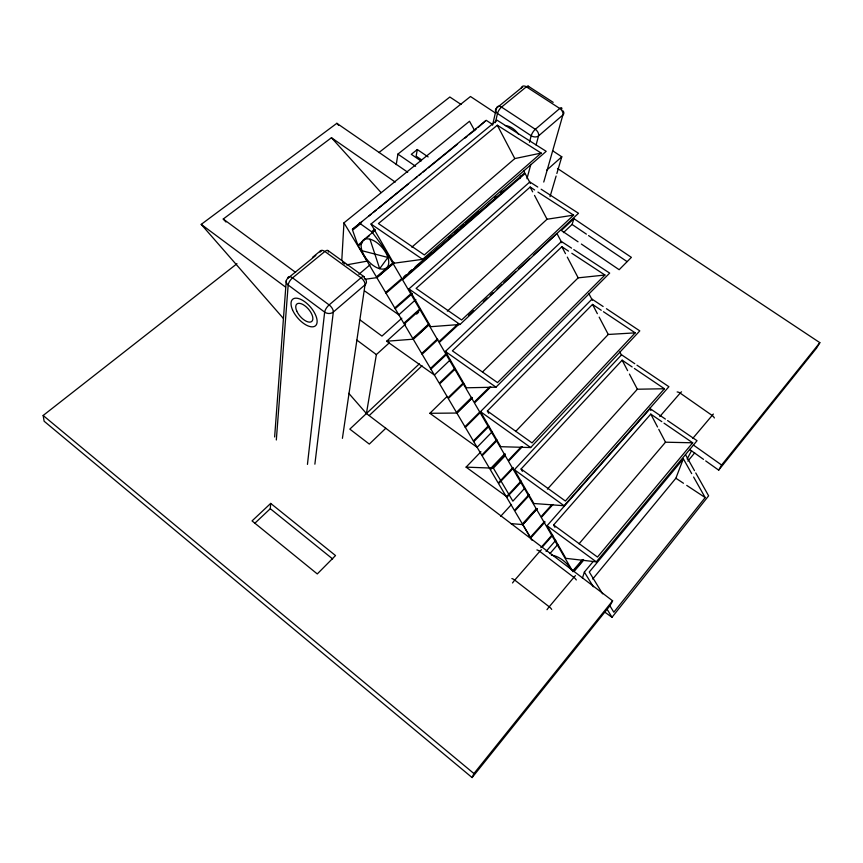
<?xml version="1.0" encoding="UTF-8"?>
<svg xmlns="http://www.w3.org/2000/svg" width="863" height="863" viewBox="0 0 863 863"><rect width="100%" height="100%" fill="white"/><g stroke="black" fill="none" stroke-linecap="round" stroke-linejoin="round"><path stroke-width="1.29" d="M341.78 260.432L343.959 222.859L469.504 121.252L474.704 130.637M274.639 436.98L286.257 280.702M254.682 523.399L270.292 508.706L270.691 503.409L335.524 555.556L317.282 573.938L252.05 520.918L270.691 503.409M276.322 439.979L288.166 285.027A6.106 4.725 5 0 1 287.767 278.328L315.826 255.448M307.444 464.391L324.65 312.115A6.117 2.211 -53.2 0 1 329.137 304.919L361.014 277.778A5.987 2.125 -53.8 0 1 364.369 278.199M314.876 464.175L333.312 312.061A6.127 3.021 49.1 0 0 329.137 304.919L292.579 277.875A6.084 2.956 50 0 0 287.767 278.328M342.406 438.339L365.027 284.833A6.009 4.66 8.4 0 0 364.758 278.512M396.225 164.639L397.897 154.11L470.486 96.516L494.974 112.686M236.969 263.711L43.15 415.481L44.132 421.23L472.104 777.574L610.098 605.535L612.601 600.81L366.419 413.528L376.365 354.596L389.321 342.827M428.145 156.926L417.304 149.526L416.149 156.138L421.543 159.838M492.557 125.146L496.473 108.177L521.284 87.95A5.21 3.538 14.2 0 1 522.687 87.228M495.34 122.697L497.487 113.506A5.351 1.812 -57.3 0 1 501.543 107.098L526.365 86.807A5.286 1.748 -57.6 0 1 528.588 86.915M519.85 178.609L520.54 176.009M529.461 142.255L531.187 135.761A5.405 1.683 -57 0 1 535.308 129.31L559.763 108.468A5.329 1.618 -57.3 0 1 561.835 109.062M526.959 178.706L530.821 164.434M536.085 144.984L538.544 135.901L562.892 114.995A5.254 3.603 15.4 0 0 563.021 110.896M543.755 182.039L562.892 114.995A5.275 3.56 50.7 0 0 559.763 108.468L526.365 86.807A5.243 3.495 52.2 0 0 521.284 87.95M550.055 196.613L556.106 176.063M556.862 173.495L561.781 156.807L552.87 150.917M563.41 232.632L572.083 224.456L573.938 218.663L631.392 257.368L619.159 269.709L581.371 244.056M582.406 578.188L584.37 572.083L592.967 561.759M592.687 579.062L675.88 478.231L683.334 458.771L691.684 473.614M472.104 777.574L473.927 773.55L612.601 600.81M687.131 459.03L691.533 450.723M705.707 460.918L718.685 470.141L721.619 465.028L819.85 342.665L557.498 168.468M819.85 342.665L816.635 348.016L718.685 470.141M693.615 477.034L705.179 497.573L613.83 612.223L609.623 605.33M604.499 611.932L612.007 617.282L708.62 495.837L695.751 472.935M687.843 461.133L694.683 452.87M664.014 423.172L692.687 442.795L597.476 557.067L553.604 524.963L650.788 414.111L661.813 421.662M665.405 419.084L650.13 408.641L547.066 525.729L565.88 558.339L596.311 561.845L697.045 440.702L667.584 420.572M683.334 458.771L589.289 571.996L602.611 593.83M692.838 438.318L713.345 414.046M579.051 543.787L665.502 442.201L692.687 442.795M574.175 571.306L583.733 560.098M582.169 559.914L572.611 571.112L565.168 558.361M572.978 571.748L583.41 559.537M546.074 551.457L555.761 540.292M549.893 553.636L557.768 544.521M659.807 416.538L680.173 393.107A4.8 0.615 -54.6 0 1 681.554 391.856M634.381 368.458L664.424 388.749L565.362 501.015L521.079 468.997L622.137 360.184L632.148 366.948M634.769 363.701L621.554 354.79L514.38 469.709L533.884 503.507L564.089 505.729L668.901 386.71L636.97 365.178M540.853 547.66L551.479 535.643M542.104 547.293L552.73 535.265M510.961 523.614L522.784 524.596L537.077 508.652M544.639 521.414L530.335 537.369L522.784 524.596L537.218 508.706M545.017 522.039L530.713 538.005L532.072 540.303M547.39 489.148L637.358 389.224L664.424 388.749M551.662 504.909L540.918 516.818L533.205 503.614M553.032 504.456L541.295 517.476L548.944 530.572M535.945 509.062L522.406 523.96L514.79 511.079L529.364 495.243M524.607 488.329L512.87 501.155L493.399 468.156L466.085 467.131L480.939 451.737M500.626 516.354L511.5 504.456M528.987 494.607L514.413 510.432L506.732 497.433L521.446 481.673M521.069 481.025L506.344 496.786L498.598 483.679L513.323 468.124M603.453 311.716L635.19 332.859L532.05 442.902L487.368 410.993L592.514 304.423L601.263 310.259M603.129 306.505L592.007 299.116L480.508 411.651L500.734 446.7L530.669 447.552L639.796 330.885L606.462 308.717M493.399 468.156L505.405 455.47M512.946 467.466L498.21 483.021L490.4 469.796L505.265 454.316M515.535 431.565L608.264 334.466L635.19 332.859M521.112 446.937L508.08 460.583L500.098 446.894M522.428 446.635L508.48 461.263L516.408 474.833M504.877 453.658L490.011 469.138L482.126 455.793L497.131 440.389M492.061 431.899L477.11 447.304L429.85 413.301L447.131 396.419M496.743 439.72L481.727 455.125L456.861 413.043L429.85 413.301M473.377 440.993L488.534 425.675M473.776 441.673L488.922 426.344M571.554 248.134L561.457 241.521L445.373 351.435L466.365 387.8L495.998 387.174L609.677 273.107L573.787 249.601M571.813 253.28L604.941 275.027L497.498 382.6L452.395 350.842L561.867 246.753L568.49 251.101M464.952 426.743L480.119 411.619M465.351 427.422L480.518 412.298M472.158 397.832L456.861 413.043L472.169 398.005M489.407 387.142L474.057 402.287L465.772 388.091M490.767 386.894L474.467 402.989L482.676 417.056M482.525 371.964L578.167 277.843L604.941 275.027M471.77 397.314L456.451 412.363L448.285 398.544L463.744 383.571M463.345 382.892L447.875 397.843L439.634 383.906L455.243 369.019M385.793 428.275L369.31 444.089L349.817 429.116L419.332 363.841M449.957 360.162L434.391 375.017L386.656 341.241L405.632 324.057M454.833 368.328L439.224 383.204L413.215 339.191L386.656 341.241M369.386 415.373L422.05 365.772M537.757 187.034L529.828 181.931L408.911 288.932L430.713 326.699L459.99 324.477L578.501 213.29L541.144 189.224M573.938 218.663L561.36 230.475L578.037 241.791M430.486 368.425L446.128 353.765M430.907 369.137L446.538 354.466M537.951 192.093L573.615 215.135L461.619 319.99L416.117 288.404L530.152 187.055L534.607 189.936M422.104 354.229L437.875 339.644M458.393 323.636L438.76 341.824L430.162 327.099M458.803 324.369L439.191 342.557L447.703 357.153M468.62 315.275L473.517 310.723M483.334 301.629L487.261 297.994M490.195 295.265L493.14 292.535M497.066 288.9L501.975 284.348M503.938 282.525L515.707 271.618M518.652 268.889L529.44 258.878M533.366 255.243L556.905 233.42L561.845 242.719M447.325 311.155L547.034 219.245L573.615 215.135M421.683 353.517L437.465 338.943M429.008 324.671L413.215 339.191L429.148 324.693M428.728 323.981L412.784 338.479L404.24 324.024L420.195 309.731M416.613 314.11L418.609 312.309M401.834 318.22L381.964 336.095L360.367 320.173M478.393 127.217L485.793 120.604M415.858 299.537L398.814 314.812L364.909 291.155M419.774 309.008L403.819 323.291L376.84 277.649L365.071 279.256M546.818 170.076L561.781 156.807M394.758 307.972L410.885 293.776M395.189 308.706L412.309 293.625M422.579 259.332L546.193 151.327L497.077 120.205L371.036 224.024L393.701 263.258L422.579 259.332L371.036 224.024M541.166 153.075L424.337 254.941L378.426 223.56L497.304 125.232L541.166 153.075L514.801 158.587L411.813 247.152M385.621 292.503L401.899 278.404M403.938 276.645L405.966 274.887M409.019 272.244L412.072 269.601M415.125 266.958L431.414 252.859M448.706 237.875L450.745 236.117M454.812 232.589L457.865 229.946M460.918 227.303L463.97 224.66M466.009 222.891L479.235 211.446M494.499 198.22L496.538 196.462M500.605 192.934L502.644 191.176M386.052 293.247L507.088 188.361M394.154 262.751L376.84 277.649L394.154 262.891M393.722 262.147L376.397 276.894L367.541 261.899M358.857 274.305L370.087 264.779M363.355 240.108L373.733 231.5M374.693 229.191L371.586 231.748L359.407 223.086M375.362 229.817L372.255 232.363L383.043 246.84M364.132 240.087L357.897 245.221L352.579 230.205L360.907 223.441M367.25 237.519L369.332 235.815M362.482 242.557L358.328 245.987L367.109 261.144L346.592 264.865M312.492 257.368L320.777 250.594M361.683 221.845L352.309 229.439L486.236 120.313L492.579 124.499M368.976 215.923L371.068 214.24M373.15 212.546L376.279 210.011M378.361 208.328L408.577 183.819M414.833 178.749L416.915 177.066M418.997 175.372L421.079 173.69M423.172 171.996L426.29 169.461M428.382 167.767L457.552 144.121M464.855 138.199L466.937 136.516M469.019 134.822L476.311 128.911M417.304 149.526L411.306 154.326L421.09 161.025M378.9 152.578L449.86 97.012L461.069 104.455M225.966 222.018L223.247 219.029L331.446 137.724L395.243 182.071M283.377 318.447L201.219 224.38L336.861 123.301L407.703 172.212M362.029 250.734L387.897 257.454L379.677 268.706L369.968 239.213M528.232 86.171L553.183 102.341M675.88 478.231L683.474 483.248M686.732 485.394L705.179 497.573M572.083 224.456L586.365 234.11M588.566 235.588L627.023 261.565M397.897 154.11L415.599 166.279M408.911 288.932L459.99 324.477M445.373 351.435L495.998 387.174M693.313 444.974L721.619 465.028M689.483 449.386L703.539 459.375M364.035 276.689L327.972 250.529M480.508 411.651L530.669 447.552M514.38 469.709L564.089 505.729M342.557 262.363L344.736 263.949M466.085 467.131L507.433 497.196M547.066 525.729L596.311 561.845M223.247 219.029L295.588 272.384M201.219 224.38L285.545 287.077M356.904 340.13L376.365 354.596M270.292 508.706L332.643 558.944M43.15 415.481L473.927 773.55M331.446 137.724L381.047 192.525M348.749 393.301L366.419 413.528M336.861 123.301L338.609 125.34M584.37 572.083L593.345 586.775M607.174 609.375L612.007 617.282M343.959 222.859L367.109 261.144M383.517 247.616L392.751 262.999M522.784 524.596L531.554 539.429M393.194 263.776L402.126 279.062L524.747 172.816L523.561 170.572M411.414 294.973L402.568 279.828L525.136 173.539L530.443 183.539M411.856 295.729L420.615 310.745M421.047 311.489L429.731 326.354M448.134 357.875L456.57 372.331M456.991 373.053L465.351 387.379M483.086 417.757L491.22 431.694M491.63 432.395L499.688 446.203M516.797 475.502L524.65 488.954M525.038 489.623L532.816 502.946M549.321 531.23L556.905 544.208M557.282 544.855L564.79 557.725M553.604 524.963L554.941 527.293M521.079 468.997L522.406 471.317M487.368 410.993L488.695 413.312M685.47 454.628L694.467 470.648M588.803 293.517L592.374 300.259M619.796 351.931L621.684 355.491M649.645 408.167L650.864 410.454M650.788 414.111L657.53 426.991M658.76 429.332L665.502 442.201M622.137 360.184L627.617 370.637M629.44 374.121L637.358 389.224M592.514 304.423L597.358 313.668M599.17 317.142L608.264 334.466M561.867 246.753L565.492 253.657M567.304 257.12L578.167 277.843M530.152 187.055L532.654 191.823M534.531 195.405L547.034 219.245M497.304 125.232L514.801 158.587M677.142 391.953A4.844 2.913 40.2 0 1 680.173 393.107L712.018 415.351A4.898 2.945 38.9 0 1 714.37 417.962M547.002 609.677A5.48 0.615 -53.5 0 1 549.213 606.786L573.852 577.369A5.372 0.604 -53.6 0 1 575.481 575.643M551.694 609.407A5.523 2.503 41.4 0 0 549.213 606.786L514.758 580.109A5.448 2.47 42.3 0 0 511.888 578.577M512.536 582.957A5.437 0.777 -53.2 0 1 514.758 580.109L539.774 551.392A5.329 0.755 -53.5 0 1 541.479 549.72M536.883 549.914A5.351 2.557 42 0 1 539.774 551.392L573.852 577.369A5.426 2.589 41.1 0 1 576.301 579.968M551.381 555.276A16.559 7.886 41.5 0 1 571.403 569.968M505.308 125.588A15.34 9.849 50.8 0 1 518.609 134.391M321.241 251.295A5.976 4.563 6.7 0 0 319.99 252.061A5.965 3.053 50.2 0 1 324.855 251.5A5.933 2.298 -53.8 0 1 328.382 252.072M365.027 284.833L333.312 312.061A6.138 4.833 6.7 0 1 324.65 312.115L288.166 285.027A6.063 2.384 -53 0 1 292.579 277.875L324.855 251.5L361.014 277.778A6.009 3.118 49.3 0 1 365.027 284.833M535.308 129.31L501.543 107.098A5.329 3.452 51.9 0 0 496.473 108.177A5.307 3.657 13.5 0 0 497.487 113.506L531.187 135.761A5.351 3.722 14.8 0 0 538.544 135.901A5.361 3.517 50.5 0 0 535.308 129.31M362.471 251.942A18.069 9.655 49.7 0 0 386.333 267.994A18.069 9.655 49.7 0 0 375.977 242.018A18.069 9.655 49.7 0 0 362.471 251.942M292.514 309.849A17.497 8.403 49.3 0 0 315.135 326.031A17.497 8.403 49.3 0 0 304.596 301.619A17.497 8.403 49.3 0 0 292.514 309.849M296.743 311.025A11.456 5.502 49.3 0 0 311.565 321.586A11.456 5.502 49.3 0 0 304.617 305.578A11.456 5.502 49.3 0 0 296.743 311.025"/></g></svg>
